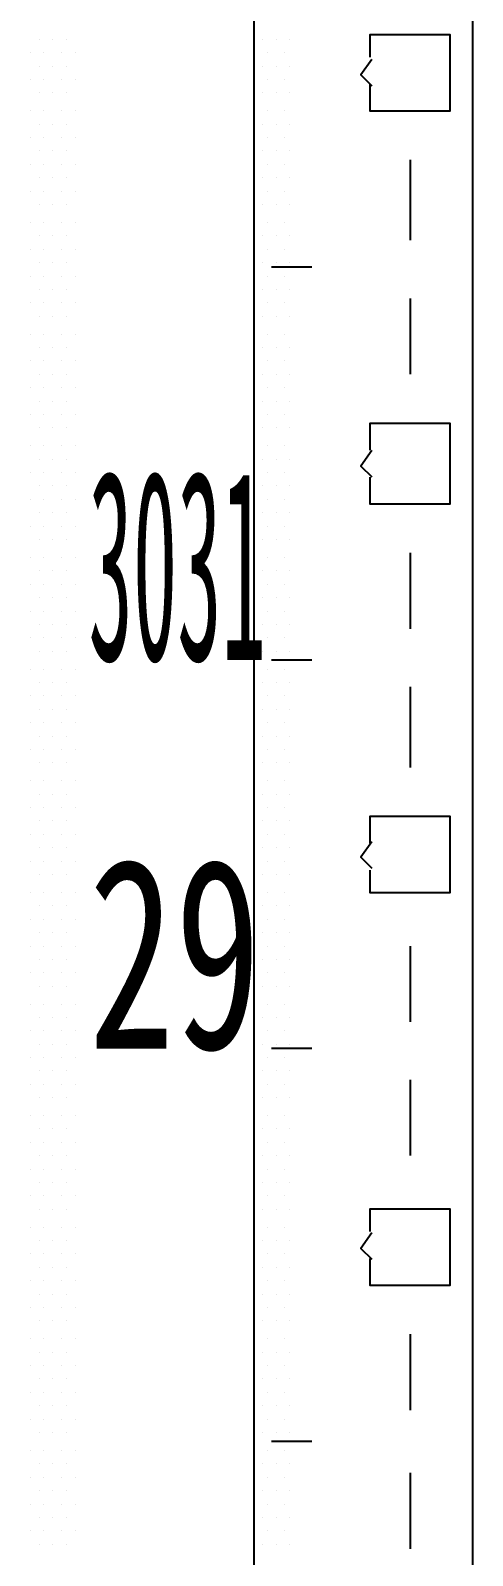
# Model space of a CAD drawing. Header units: metres. Extents: x 17 to 1264, y 17 to 859.
# Drawn here: x 160.27 to 174.52, y 435.52 to 484.71 of the extents above; entities that cross this region are included whole.
import ezdxf

# ---------------------------------------------------------------- set-up
doc = ezdxf.new("R2010")
doc.units = ezdxf.units.M
for name, color, linetype in [('LINES', 7, 'Continuous'), ('POLYLINES', 4, 'Continuous'), ('TEXTS', 3, 'Continuous')]:
    doc.layers.add(name, color=color, linetype=linetype)

msp = doc.modelspace()

# ---------------------------------------------------------------- linework, layer by layer
at = {"layer": 'LINES'}
for p, q in [((160.27, 483.98), (160.27, 483.98)), ((160.55, 484.42), (160.55, 484.42)), ((160.7, 483.98), (160.7, 483.98)), ((160.99, 484.42), (160.99, 484.42)), ((161.27, 483.98), (161.27, 483.98)), ((161.42, 484.42), (161.42, 484.42)), ((161.71, 483.98), (161.71, 483.98)), ((167.47, 483.98), (167.47, 483.98)), ((167.75, 484.42), (167.75, 484.42)), ((167.9, 483.98), (167.9, 483.98)), ((168.19, 484.42), (168.19, 484.42)), ((168.47, 483.98), (168.47, 483.98)), ((168.62, 484.42), (168.62, 484.42)), ((160.55, 483.55), (160.55, 483.55)), ((160.99, 483.55), (160.99, 483.55)), ((161.42, 483.55), (161.42, 483.55)), ((167.75, 483.55), (167.75, 483.55)), ((168.19, 483.55), (168.19, 483.55)), ((168.62, 483.55), (168.62, 483.55)), ((160.27, 483.12), (160.27, 483.12)), ((160.7, 483.12), (160.7, 483.12)), ((161.27, 483.12), (161.27, 483.12)), ((161.71, 483.12), (161.71, 483.12)), ((167.47, 483.12), (167.47, 483.12)), ((167.9, 483.12), (167.9, 483.12)), ((168.47, 483.12), (168.47, 483.12)), ((160.55, 482.69), (160.55, 482.69)), ((160.99, 482.69), (160.99, 482.69)), ((161.42, 482.69), (161.42, 482.69)), ((167.75, 482.69), (167.75, 482.69)), ((168.19, 482.69), (168.19, 482.69)), ((168.62, 482.69), (168.62, 482.69)), ((160.27, 482.11), (160.27, 482.11)), ((160.7, 482.11), (160.7, 482.11)), ((161.27, 482.11), (161.27, 482.11)), ((161.71, 482.11), (161.71, 482.11)), ((167.47, 482.11), (167.47, 482.11)), ((167.9, 482.11), (167.9, 482.11)), ((168.47, 482.11), (168.47, 482.11)), ((160.55, 481.68), (160.55, 481.68)), ((160.99, 481.68), (160.99, 481.68)), ((161.42, 481.68), (161.42, 481.68)), ((167.75, 481.68), (167.75, 481.68)), ((168.19, 481.68), (168.19, 481.68)), ((168.62, 481.68), (168.62, 481.68)), ((160.27, 481.25), (160.27, 481.25)), ((160.7, 481.25), (160.7, 481.25)), ((161.27, 481.25), (161.27, 481.25)), ((161.71, 481.25), (161.71, 481.25)), ((167.47, 481.25), (167.47, 481.25)), ((167.9, 481.25), (167.9, 481.25)), ((168.47, 481.25), (168.47, 481.25)), ((160.55, 480.82), (160.55, 480.82)), ((160.99, 480.82), (160.99, 480.82)), ((161.42, 480.82), (161.42, 480.82)), ((167.75, 480.82), (167.75, 480.82)), ((168.19, 480.82), (168.19, 480.82)), ((168.62, 480.82), (168.62, 480.82)), ((172.51, 480.53), (172.51, 477.94)), ((160.27, 480.38), (160.27, 480.38)), ((160.7, 480.38), (160.7, 480.38)), ((161.27, 480.38), (161.27, 480.38)), ((161.71, 480.38), (161.71, 480.38)), ((167.47, 480.38), (167.47, 480.38)), ((167.9, 480.38), (167.9, 480.38)), ((168.47, 480.38), (168.47, 480.38)), ((160.27, 479.52), (160.27, 479.52)), ((160.55, 479.95), (160.55, 479.95)), ((160.7, 479.52), (160.7, 479.52)), ((160.99, 479.95), (160.99, 479.95)), ((161.27, 479.52), (161.27, 479.52)), ((161.42, 479.95), (161.42, 479.95)), ((161.71, 479.52), (161.71, 479.52)), ((167.47, 479.52), (167.47, 479.52)), ((167.75, 479.95), (167.75, 479.95)), ((167.9, 479.52), (167.9, 479.52)), ((168.19, 479.95), (168.19, 479.95)), ((168.47, 479.52), (168.47, 479.52)), ((168.62, 479.95), (168.62, 479.95)), ((160.55, 479.09), (160.55, 479.09)), ((160.99, 479.09), (160.99, 479.09)), ((161.42, 479.09), (161.42, 479.09)), ((167.75, 479.09), (167.75, 479.09)), ((168.19, 479.09), (168.19, 479.09)), ((168.62, 479.09), (168.62, 479.09)), ((160.27, 478.51), (160.27, 478.51)), ((160.55, 478.08), (160.55, 478.08)), ((160.7, 478.51), (160.7, 478.51)), ((160.99, 478.08), (160.99, 478.08)), ((161.27, 478.51), (161.27, 478.51)), ((161.42, 478.08), (161.42, 478.08)), ((161.71, 478.51), (161.71, 478.51)), ((167.47, 478.51), (167.47, 478.51)), ((167.75, 478.08), (167.75, 478.08)), ((167.9, 478.51), (167.9, 478.51)), ((168.19, 478.08), (168.19, 478.08)), ((168.47, 478.51), (168.47, 478.51)), ((168.62, 478.08), (168.62, 478.08)), ((160.27, 477.65), (160.27, 477.65)), ((160.7, 477.65), (160.7, 477.65)), ((161.27, 477.65), (161.27, 477.65)), ((161.71, 477.65), (161.71, 477.65)), ((167.47, 477.65), (167.47, 477.65)), ((167.9, 477.65), (167.9, 477.65)), ((168.47, 477.65), (168.47, 477.65)), ((160.55, 477.22), (160.55, 477.22)), ((160.99, 477.22), (160.99, 477.22)), ((161.42, 477.22), (161.42, 477.22)), ((167.75, 477.22), (167.75, 477.22)), ((169.34, 477.07), (168.04, 477.07)), ((168.19, 477.22), (168.19, 477.22)), ((168.62, 477.22), (168.62, 477.22)), ((160.27, 476.78), (160.27, 476.78)), ((160.7, 476.78), (160.7, 476.78)), ((161.27, 476.78), (161.27, 476.78)), ((161.71, 476.78), (161.71, 476.78)), ((167.47, 476.78), (167.47, 476.78)), ((167.9, 476.78), (167.9, 476.78)), ((168.47, 476.78), (168.47, 476.78)), ((160.55, 476.35), (160.55, 476.35)), ((160.99, 476.35), (160.99, 476.35)), ((161.42, 476.35), (161.42, 476.35)), ((167.75, 476.35), (167.75, 476.35)), ((168.19, 476.35), (168.19, 476.35)), ((168.62, 476.35), (168.62, 476.35)), ((160.27, 475.92), (160.27, 475.92)), ((160.7, 475.92), (160.7, 475.92)), ((161.27, 475.92), (161.27, 475.92)), ((161.71, 475.92), (161.71, 475.92)), ((167.47, 475.92), (167.47, 475.92)), ((167.9, 475.92), (167.9, 475.92)), ((168.47, 475.92), (168.47, 475.92)), ((172.51, 476.06), (172.51, 473.62)), ((160.55, 475.49), (160.55, 475.49)), ((160.99, 475.49), (160.99, 475.49)), ((161.42, 475.49), (161.42, 475.49)), ((167.75, 475.49), (167.75, 475.49)), ((168.19, 475.49), (168.19, 475.49)), ((168.62, 475.49), (168.62, 475.49)), ((160.27, 474.91), (160.27, 474.91)), ((160.7, 474.91), (160.7, 474.91)), ((161.27, 474.91), (161.27, 474.91)), ((161.71, 474.91), (161.71, 474.91)), ((167.47, 474.91), (167.47, 474.91)), ((167.9, 474.91), (167.9, 474.91)), ((168.47, 474.91), (168.47, 474.91)), ((160.55, 474.48), (160.55, 474.48)), ((160.99, 474.48), (160.99, 474.48)), ((161.42, 474.48), (161.42, 474.48)), ((167.75, 474.48), (167.75, 474.48)), ((168.19, 474.48), (168.19, 474.48)), ((168.62, 474.48), (168.62, 474.48)), ((160.27, 474.05), (160.27, 474.05)), ((160.55, 473.62), (160.55, 473.62)), ((160.7, 474.05), (160.7, 474.05)), ((160.99, 473.62), (160.99, 473.62)), ((161.27, 474.05), (161.27, 474.05)), ((161.42, 473.62), (161.42, 473.62)), ((161.71, 474.05), (161.71, 474.05)), ((167.47, 474.05), (167.47, 474.05)), ((167.75, 473.62), (167.75, 473.62)), ((167.9, 474.05), (167.9, 474.05)), ((168.19, 473.62), (168.19, 473.62)), ((168.47, 474.05), (168.47, 474.05)), ((168.62, 473.62), (168.62, 473.62)), ((160.27, 473.18), (160.27, 473.18)), ((160.7, 473.18), (160.7, 473.18)), ((161.27, 473.18), (161.27, 473.18)), ((161.71, 473.18), (161.71, 473.18)), ((167.47, 473.18), (167.47, 473.18)), ((167.9, 473.18), (167.9, 473.18)), ((168.47, 473.18), (168.47, 473.18)), ((160.55, 472.75), (160.55, 472.75)), ((160.99, 472.75), (160.99, 472.75)), ((161.42, 472.75), (161.42, 472.75)), ((167.75, 472.75), (167.75, 472.75)), ((168.19, 472.75), (168.19, 472.75)), ((168.62, 472.75), (168.62, 472.75)), ((160.27, 472.32), (160.27, 472.32)), ((160.7, 472.32), (160.7, 472.32)), ((161.27, 472.32), (161.27, 472.32)), ((161.71, 472.32), (161.71, 472.32)), ((167.47, 472.32), (167.47, 472.32)), ((167.9, 472.32), (167.9, 472.32)), ((168.47, 472.32), (168.47, 472.32)), ((160.55, 471.89), (160.55, 471.89)), ((160.99, 471.89), (160.99, 471.89)), ((161.42, 471.89), (161.42, 471.89)), ((167.75, 471.89), (167.75, 471.89)), ((168.19, 471.89), (168.19, 471.89)), ((168.62, 471.89), (168.62, 471.89)), ((160.27, 471.31), (160.27, 471.31)), ((160.7, 471.31), (160.7, 471.31)), ((161.27, 471.31), (161.27, 471.31)), ((161.71, 471.31), (161.71, 471.31)), ((167.47, 471.31), (167.47, 471.31)), ((167.9, 471.31), (167.9, 471.31)), ((168.47, 471.31), (168.47, 471.31)), ((160.55, 470.88), (160.55, 470.88)), ((160.99, 470.88), (160.99, 470.88)), ((161.42, 470.88), (161.42, 470.88)), ((167.75, 470.88), (167.75, 470.88)), ((168.19, 470.88), (168.19, 470.88)), ((168.62, 470.88), (168.62, 470.88)), ((160.27, 470.45), (160.27, 470.45)), ((160.7, 470.45), (160.7, 470.45)), ((161.27, 470.45), (161.27, 470.45)), ((161.71, 470.45), (161.71, 470.45)), ((167.47, 470.45), (167.47, 470.45)), ((167.9, 470.45), (167.9, 470.45)), ((168.47, 470.45), (168.47, 470.45)), ((160.55, 470.02), (160.55, 470.02)), ((160.99, 470.02), (160.99, 470.02)), ((161.42, 470.02), (161.42, 470.02)), ((167.75, 470.02), (167.75, 470.02)), ((168.19, 470.02), (168.19, 470.02)), ((168.62, 470.02), (168.62, 470.02)), ((160.27, 469.58), (160.27, 469.58)), ((160.7, 469.58), (160.7, 469.58)), ((161.27, 469.58), (161.27, 469.58)), ((161.71, 469.58), (161.71, 469.58)), ((167.47, 469.58), (167.47, 469.58)), ((167.9, 469.58), (167.9, 469.58)), ((168.47, 469.58), (168.47, 469.58)), ((160.27, 468.72), (160.27, 468.72)), ((160.55, 469.15), (160.55, 469.15)), ((160.7, 468.72), (160.7, 468.72)), ((160.99, 469.15), (160.99, 469.15)), ((161.27, 468.72), (161.27, 468.72)), ((161.42, 469.15), (161.42, 469.15)), ((161.71, 468.72), (161.71, 468.72)), ((167.47, 468.72), (167.47, 468.72)), ((167.75, 469.15), (167.75, 469.15)), ((167.9, 468.72), (167.9, 468.72)), ((168.19, 469.15), (168.19, 469.15)), ((168.47, 468.72), (168.47, 468.72)), ((168.62, 469.15), (168.62, 469.15)), ((160.55, 468.29), (160.55, 468.29)), ((160.99, 468.29), (160.99, 468.29)), ((161.42, 468.29), (161.42, 468.29)), ((167.75, 468.29), (167.75, 468.29)), ((168.19, 468.29), (168.19, 468.29)), ((168.62, 468.29), (168.62, 468.29)), ((160.27, 467.71), (160.27, 467.71)), ((160.7, 467.71), (160.7, 467.71)), ((161.27, 467.71), (161.27, 467.71)), ((161.71, 467.71), (161.71, 467.71)), ((167.47, 467.71), (167.47, 467.71)), ((167.9, 467.71), (167.9, 467.71)), ((168.47, 467.71), (168.47, 467.71)), ((172.51, 467.86), (172.51, 465.41)), ((160.55, 467.28), (160.55, 467.28)), ((160.99, 467.28), (160.99, 467.28)), ((161.42, 467.28), (161.42, 467.28)), ((167.75, 467.28), (167.75, 467.28)), ((168.19, 467.28), (168.19, 467.28)), ((168.62, 467.28), (168.62, 467.28)), ((160.27, 466.85), (160.27, 466.85)), ((160.7, 466.85), (160.7, 466.85)), ((161.27, 466.85), (161.27, 466.85)), ((161.71, 466.85), (161.71, 466.85)), ((167.47, 466.85), (167.47, 466.85)), ((167.9, 466.85), (167.9, 466.85)), ((168.47, 466.85), (168.47, 466.85)), ((160.55, 466.42), (160.55, 466.42)), ((160.99, 466.42), (160.99, 466.42)), ((161.42, 466.42), (161.42, 466.42)), ((167.75, 466.42), (167.75, 466.42)), ((168.19, 466.42), (168.19, 466.42)), ((168.62, 466.42), (168.62, 466.42)), ((160.27, 465.98), (160.27, 465.98)), ((160.7, 465.98), (160.7, 465.98)), ((161.27, 465.98), (161.27, 465.98)), ((161.71, 465.98), (161.71, 465.98)), ((167.47, 465.98), (167.47, 465.98)), ((167.9, 465.98), (167.9, 465.98)), ((168.47, 465.98), (168.47, 465.98)), ((160.55, 465.55), (160.55, 465.55)), ((160.99, 465.55), (160.99, 465.55)), ((161.42, 465.55), (161.42, 465.55)), ((167.75, 465.55), (167.75, 465.55)), ((168.19, 465.55), (168.19, 465.55)), ((168.62, 465.55), (168.62, 465.55)), ((160.27, 465.12), (160.27, 465.12)), ((160.7, 465.12), (160.7, 465.12)), ((161.27, 465.12), (161.27, 465.12)), ((161.71, 465.12), (161.71, 465.12)), ((167.47, 465.12), (167.47, 465.12)), ((167.9, 465.12), (167.9, 465.12)), ((168.47, 465.12), (168.47, 465.12)), ((160.55, 464.69), (160.55, 464.69)), ((160.99, 464.69), (160.99, 464.69)), ((161.42, 464.69), (161.42, 464.69)), ((167.75, 464.69), (167.75, 464.69)), ((169.34, 464.4), (168.04, 464.4)), ((168.19, 464.69), (168.19, 464.69)), ((168.62, 464.69), (168.62, 464.69)), ((160.27, 464.11), (160.27, 464.11)), ((160.7, 464.11), (160.7, 464.11)), ((161.27, 464.11), (161.27, 464.11)), ((161.71, 464.11), (161.71, 464.11)), ((167.47, 464.11), (167.47, 464.11)), ((167.9, 464.11), (167.9, 464.11)), ((168.47, 464.11), (168.47, 464.11)), ((160.55, 463.68), (160.55, 463.68)), ((160.99, 463.68), (160.99, 463.68)), ((161.42, 463.68), (161.42, 463.68)), ((167.75, 463.68), (167.75, 463.68)), ((168.19, 463.68), (168.19, 463.68)), ((168.62, 463.68), (168.62, 463.68)), ((172.51, 463.54), (172.51, 460.94)), ((160.27, 463.25), (160.27, 463.25)), ((160.55, 462.82), (160.55, 462.82)), ((160.7, 463.25), (160.7, 463.25)), ((160.99, 462.82), (160.99, 462.82)), ((161.27, 463.25), (161.27, 463.25)), ((161.42, 462.82), (161.42, 462.82)), ((161.71, 463.25), (161.71, 463.25)), ((167.47, 463.25), (167.47, 463.25)), ((167.75, 462.82), (167.75, 462.82)), ((167.9, 463.25), (167.9, 463.25)), ((168.19, 462.82), (168.19, 462.82)), ((168.47, 463.25), (168.47, 463.25)), ((168.62, 462.82), (168.62, 462.82)), ((160.27, 462.38), (160.27, 462.38)), ((160.7, 462.38), (160.7, 462.38)), ((161.27, 462.38), (161.27, 462.38)), ((161.71, 462.38), (161.71, 462.38)), ((167.47, 462.38), (167.47, 462.38)), ((167.9, 462.38), (167.9, 462.38)), ((168.47, 462.38), (168.47, 462.38)), ((160.55, 461.95), (160.55, 461.95)), ((160.99, 461.95), (160.99, 461.95)), ((161.42, 461.95), (161.42, 461.95)), ((167.75, 461.95), (167.75, 461.95)), ((168.19, 461.95), (168.19, 461.95)), ((168.62, 461.95), (168.62, 461.95)), ((160.27, 461.52), (160.27, 461.52)), ((160.7, 461.52), (160.7, 461.52)), ((161.27, 461.52), (161.27, 461.52)), ((161.71, 461.52), (161.71, 461.52)), ((167.47, 461.52), (167.47, 461.52)), ((167.9, 461.52), (167.9, 461.52)), ((168.47, 461.52), (168.47, 461.52)), ((160.55, 461.09), (160.55, 461.09)), ((160.99, 461.09), (160.99, 461.09)), ((161.42, 461.09), (161.42, 461.09)), ((167.75, 461.09), (167.75, 461.09)), ((168.19, 461.09), (168.19, 461.09)), ((168.62, 461.09), (168.62, 461.09)), ((160.27, 460.51), (160.27, 460.51)), ((160.7, 460.51), (160.7, 460.51)), ((161.27, 460.51), (161.27, 460.51)), ((161.71, 460.51), (161.71, 460.51)), ((167.47, 460.51), (167.47, 460.51)), ((167.9, 460.51), (167.9, 460.51)), ((168.47, 460.51), (168.47, 460.51)), ((160.55, 460.08), (160.55, 460.08)), ((160.99, 460.08), (160.99, 460.08)), ((161.42, 460.08), (161.42, 460.08)), ((167.75, 460.08), (167.75, 460.08)), ((168.19, 460.08), (168.19, 460.08)), ((168.62, 460.08), (168.62, 460.08)), ((160.27, 459.65), (160.27, 459.65)), ((160.7, 459.65), (160.7, 459.65)), ((161.27, 459.65), (161.27, 459.65)), ((161.71, 459.65), (161.71, 459.65)), ((167.47, 459.65), (167.47, 459.65)), ((167.9, 459.65), (167.9, 459.65)), ((168.47, 459.65), (168.47, 459.65)), ((160.55, 459.22), (160.55, 459.22)), ((160.99, 459.22), (160.99, 459.22)), ((161.42, 459.22), (161.42, 459.22)), ((167.75, 459.22), (167.75, 459.22)), ((168.19, 459.22), (168.19, 459.22)), ((168.62, 459.22), (168.62, 459.22)), ((160.27, 458.78), (160.27, 458.78)), ((160.7, 458.78), (160.7, 458.78)), ((161.27, 458.78), (161.27, 458.78)), ((161.71, 458.78), (161.71, 458.78)), ((167.47, 458.78), (167.47, 458.78)), ((167.9, 458.78), (167.9, 458.78)), ((168.47, 458.78), (168.47, 458.78)), ((160.27, 457.92), (160.27, 457.92)), ((160.55, 458.35), (160.55, 458.35)), ((160.7, 457.92), (160.7, 457.92)), ((160.99, 458.35), (160.99, 458.35)), ((161.27, 457.92), (161.27, 457.92)), ((161.42, 458.35), (161.42, 458.35)), ((161.71, 457.92), (161.71, 457.92)), ((167.47, 457.92), (167.47, 457.92)), ((167.75, 458.35), (167.75, 458.35)), ((167.9, 457.92), (167.9, 457.92)), ((168.19, 458.35), (168.19, 458.35)), ((168.47, 457.92), (168.47, 457.92)), ((168.62, 458.35), (168.62, 458.35)), ((160.55, 457.49), (160.55, 457.49)), ((160.99, 457.49), (160.99, 457.49)), ((161.42, 457.49), (161.42, 457.49)), ((167.75, 457.49), (167.75, 457.49)), ((168.19, 457.49), (168.19, 457.49)), ((168.62, 457.49), (168.62, 457.49)), ((160.27, 456.91), (160.27, 456.91)), ((160.7, 456.91), (160.7, 456.91)), ((161.27, 456.91), (161.27, 456.91)), ((161.71, 456.91), (161.71, 456.91)), ((167.47, 456.91), (167.47, 456.91)), ((167.9, 456.91), (167.9, 456.91)), ((168.47, 456.91), (168.47, 456.91)), ((160.55, 456.48), (160.55, 456.48)), ((160.99, 456.48), (160.99, 456.48)), ((161.42, 456.48), (161.42, 456.48)), ((167.75, 456.48), (167.75, 456.48)), ((168.19, 456.48), (168.19, 456.48)), ((168.62, 456.48), (168.62, 456.48)), ((160.27, 456.05), (160.27, 456.05)), ((160.7, 456.05), (160.7, 456.05)), ((161.27, 456.05), (161.27, 456.05)), ((161.71, 456.05), (161.71, 456.05)), ((167.47, 456.05), (167.47, 456.05)), ((167.9, 456.05), (167.9, 456.05)), ((168.47, 456.05), (168.47, 456.05)), ((160.55, 455.62), (160.55, 455.62)), ((160.99, 455.62), (160.99, 455.62)), ((161.42, 455.62), (161.42, 455.62)), ((167.75, 455.62), (167.75, 455.62)), ((168.19, 455.62), (168.19, 455.62)), ((168.62, 455.62), (168.62, 455.62)), ((160.27, 455.18), (160.27, 455.18)), ((160.7, 455.18), (160.7, 455.18)), ((161.27, 455.18), (161.27, 455.18)), ((161.71, 455.18), (161.71, 455.18)), ((167.47, 455.18), (167.47, 455.18)), ((167.9, 455.18), (167.9, 455.18)), ((168.47, 455.18), (168.47, 455.18)), ((172.51, 455.18), (172.51, 452.74)), ((160.55, 454.75), (160.55, 454.75)), ((160.99, 454.75), (160.99, 454.75)), ((161.42, 454.75), (161.42, 454.75)), ((167.75, 454.75), (167.75, 454.75)), ((168.19, 454.75), (168.19, 454.75)), ((168.62, 454.75), (168.62, 454.75)), ((160.27, 454.32), (160.27, 454.32)), ((160.7, 454.32), (160.7, 454.32)), ((161.27, 454.32), (161.27, 454.32)), ((161.71, 454.32), (161.71, 454.32)), ((167.47, 454.32), (167.47, 454.32)), ((167.9, 454.32), (167.9, 454.32)), ((168.47, 454.32), (168.47, 454.32)), ((160.55, 453.89), (160.55, 453.89)), ((160.99, 453.89), (160.99, 453.89)), ((161.42, 453.89), (161.42, 453.89)), ((167.75, 453.89), (167.75, 453.89)), ((168.19, 453.89), (168.19, 453.89)), ((168.62, 453.89), (168.62, 453.89)), ((160.27, 453.31), (160.27, 453.31)), ((160.7, 453.31), (160.7, 453.31)), ((161.27, 453.31), (161.27, 453.31)), ((161.71, 453.31), (161.71, 453.31)), ((167.47, 453.31), (167.47, 453.31)), ((167.9, 453.31), (167.9, 453.31)), ((168.47, 453.31), (168.47, 453.31)), ((160.55, 452.88), (160.55, 452.88)), ((160.99, 452.88), (160.99, 452.88)), ((161.42, 452.88), (161.42, 452.88)), ((167.75, 452.88), (167.75, 452.88)), ((168.19, 452.88), (168.19, 452.88)), ((168.62, 452.88), (168.62, 452.88)), ((160.27, 452.45), (160.27, 452.45)), ((160.55, 452.02), (160.55, 452.02)), ((160.7, 452.45), (160.7, 452.45)), ((160.99, 452.02), (160.99, 452.02)), ((161.27, 452.45), (161.27, 452.45)), ((161.42, 452.02), (161.42, 452.02)), ((161.71, 452.45), (161.71, 452.45)), ((167.47, 452.45), (167.47, 452.45)), ((167.75, 452.02), (167.75, 452.02)), ((167.9, 452.45), (167.9, 452.45)), ((168.19, 452.02), (168.19, 452.02)), ((168.47, 452.45), (168.47, 452.45)), ((168.62, 452.02), (168.62, 452.02)), ((160.27, 451.58), (160.27, 451.58)), ((160.7, 451.58), (160.7, 451.58)), ((161.27, 451.58), (161.27, 451.58)), ((161.71, 451.58), (161.71, 451.58)), ((167.47, 451.58), (167.47, 451.58)), ((167.9, 451.58), (167.9, 451.58)), ((169.34, 451.87), (168.04, 451.87)), ((168.47, 451.58), (168.47, 451.58)), ((160.55, 451.15), (160.55, 451.15)), ((160.99, 451.15), (160.99, 451.15)), ((161.42, 451.15), (161.42, 451.15)), ((167.75, 451.15), (167.75, 451.15)), ((168.19, 451.15), (168.19, 451.15)), ((168.62, 451.15), (168.62, 451.15)), ((160.27, 450.72), (160.27, 450.72)), ((160.7, 450.72), (160.7, 450.72)), ((161.27, 450.72), (161.27, 450.72)), ((161.71, 450.72), (161.71, 450.72)), ((167.47, 450.72), (167.47, 450.72)), ((167.9, 450.72), (167.9, 450.72)), ((168.47, 450.72), (168.47, 450.72)), ((172.51, 450.86), (172.51, 448.42)), ((160.55, 450.29), (160.55, 450.29)), ((160.99, 450.29), (160.99, 450.29)), ((161.42, 450.29), (161.42, 450.29)), ((167.75, 450.29), (167.75, 450.29)), ((168.19, 450.29), (168.19, 450.29)), ((168.62, 450.29), (168.62, 450.29)), ((160.27, 449.71), (160.27, 449.71)), ((160.7, 449.71), (160.7, 449.71)), ((161.27, 449.71), (161.27, 449.71)), ((161.71, 449.71), (161.71, 449.71)), ((167.47, 449.71), (167.47, 449.71)), ((167.9, 449.71), (167.9, 449.71)), ((168.47, 449.71), (168.47, 449.71)), ((160.55, 449.28), (160.55, 449.28)), ((160.99, 449.28), (160.99, 449.28)), ((161.42, 449.28), (161.42, 449.28)), ((167.75, 449.28), (167.75, 449.28)), ((168.19, 449.28), (168.19, 449.28)), ((168.62, 449.28), (168.62, 449.28)), ((160.27, 448.85), (160.27, 448.85)), ((160.7, 448.85), (160.7, 448.85)), ((161.27, 448.85), (161.27, 448.85)), ((161.71, 448.85), (161.71, 448.85)), ((167.47, 448.85), (167.47, 448.85)), ((167.9, 448.85), (167.9, 448.85)), ((168.47, 448.85), (168.47, 448.85)), ((160.55, 448.42), (160.55, 448.42)), ((160.99, 448.42), (160.99, 448.42)), ((161.42, 448.42), (161.42, 448.42)), ((167.75, 448.42), (167.75, 448.42)), ((168.19, 448.42), (168.19, 448.42)), ((168.62, 448.42), (168.62, 448.42)), ((160.27, 447.98), (160.27, 447.98)), ((160.55, 447.55), (160.55, 447.55)), ((160.7, 447.98), (160.7, 447.98)), ((160.99, 447.55), (160.99, 447.55)), ((161.27, 447.98), (161.27, 447.98)), ((161.42, 447.55), (161.42, 447.55)), ((161.71, 447.98), (161.71, 447.98)), ((167.47, 447.98), (167.47, 447.98)), ((167.75, 447.55), (167.75, 447.55)), ((167.9, 447.98), (167.9, 447.98)), ((168.19, 447.55), (168.19, 447.55)), ((168.47, 447.98), (168.47, 447.98)), ((168.62, 447.55), (168.62, 447.55)), ((160.27, 447.12), (160.27, 447.12)), ((160.7, 447.12), (160.7, 447.12)), ((161.27, 447.12), (161.27, 447.12)), ((161.71, 447.12), (161.71, 447.12)), ((167.47, 447.12), (167.47, 447.12)), ((167.9, 447.12), (167.9, 447.12)), ((168.47, 447.12), (168.47, 447.12)), ((160.55, 446.69), (160.55, 446.69)), ((160.99, 446.69), (160.99, 446.69)), ((161.42, 446.69), (161.42, 446.69)), ((167.75, 446.69), (167.75, 446.69)), ((168.19, 446.69), (168.19, 446.69)), ((168.62, 446.69), (168.62, 446.69)), ((160.27, 446.11), (160.27, 446.11)), ((160.7, 446.11), (160.7, 446.11)), ((161.27, 446.11), (161.27, 446.11)), ((161.71, 446.11), (161.71, 446.11)), ((167.47, 446.11), (167.47, 446.11)), ((167.9, 446.11), (167.9, 446.11)), ((168.47, 446.11), (168.47, 446.11)), ((160.55, 445.68), (160.55, 445.68)), ((160.99, 445.68), (160.99, 445.68)), ((161.42, 445.68), (161.42, 445.68)), ((167.75, 445.68), (167.75, 445.68)), ((168.19, 445.68), (168.19, 445.68)), ((168.62, 445.68), (168.62, 445.68)), ((160.27, 445.25), (160.27, 445.25)), ((160.7, 445.25), (160.7, 445.25)), ((161.27, 445.25), (161.27, 445.25)), ((161.71, 445.25), (161.71, 445.25)), ((167.47, 445.25), (167.47, 445.25)), ((167.9, 445.25), (167.9, 445.25)), ((168.47, 445.25), (168.47, 445.25)), ((160.55, 444.82), (160.55, 444.82)), ((160.99, 444.82), (160.99, 444.82)), ((161.42, 444.82), (161.42, 444.82)), ((167.75, 444.82), (167.75, 444.82)), ((168.19, 444.82), (168.19, 444.82)), ((168.62, 444.82), (168.62, 444.82)), ((160.27, 444.38), (160.27, 444.38)), ((160.7, 444.38), (160.7, 444.38)), ((161.27, 444.38), (161.27, 444.38)), ((161.71, 444.38), (161.71, 444.38)), ((167.47, 444.38), (167.47, 444.38)), ((167.9, 444.38), (167.9, 444.38)), ((168.47, 444.38), (168.47, 444.38)), ((160.55, 443.95), (160.55, 443.95)), ((160.99, 443.95), (160.99, 443.95)), ((161.42, 443.95), (161.42, 443.95)), ((167.75, 443.95), (167.75, 443.95)), ((168.19, 443.95), (168.19, 443.95)), ((168.62, 443.95), (168.62, 443.95)), ((160.27, 443.52), (160.27, 443.52)), ((160.7, 443.52), (160.7, 443.52)), ((161.27, 443.52), (161.27, 443.52)), ((161.71, 443.52), (161.71, 443.52)), ((167.47, 443.52), (167.47, 443.52)), ((167.9, 443.52), (167.9, 443.52)), ((168.47, 443.52), (168.47, 443.52)), ((160.55, 443.09), (160.55, 443.09)), ((160.99, 443.09), (160.99, 443.09)), ((161.42, 443.09), (161.42, 443.09)), ((167.75, 443.09), (167.75, 443.09)), ((168.19, 443.09), (168.19, 443.09)), ((168.62, 443.09), (168.62, 443.09)), ((172.51, 442.66), (172.51, 440.21)), ((160.27, 442.51), (160.27, 442.51)), ((160.7, 442.51), (160.7, 442.51)), ((161.27, 442.51), (161.27, 442.51)), ((161.71, 442.51), (161.71, 442.51)), ((167.47, 442.51), (167.47, 442.51)), ((167.9, 442.51), (167.9, 442.51)), ((168.47, 442.51), (168.47, 442.51)), ((160.27, 441.65), (160.27, 441.65)), ((160.55, 442.08), (160.55, 442.08)), ((160.7, 441.65), (160.7, 441.65)), ((160.99, 442.08), (160.99, 442.08)), ((161.27, 441.65), (161.27, 441.65)), ((161.42, 442.08), (161.42, 442.08)), ((161.71, 441.65), (161.71, 441.65)), ((167.47, 441.65), (167.47, 441.65)), ((167.75, 442.08), (167.75, 442.08)), ((167.9, 441.65), (167.9, 441.65)), ((168.19, 442.08), (168.19, 442.08)), ((168.47, 441.65), (168.47, 441.65)), ((168.62, 442.08), (168.62, 442.08)), ((160.55, 441.22), (160.55, 441.22)), ((160.99, 441.22), (160.99, 441.22)), ((161.42, 441.22), (161.42, 441.22)), ((167.75, 441.22), (167.75, 441.22)), ((168.19, 441.22), (168.19, 441.22)), ((168.62, 441.22), (168.62, 441.22)), ((160.27, 440.78), (160.27, 440.78)), ((160.7, 440.78), (160.7, 440.78)), ((161.27, 440.78), (161.27, 440.78)), ((161.71, 440.78), (161.71, 440.78)), ((167.47, 440.78), (167.47, 440.78)), ((167.9, 440.78), (167.9, 440.78)), ((168.47, 440.78), (168.47, 440.78)), ((160.55, 440.35), (160.55, 440.35)), ((160.99, 440.35), (160.99, 440.35)), ((161.42, 440.35), (161.42, 440.35)), ((167.75, 440.35), (167.75, 440.35)), ((168.19, 440.35), (168.19, 440.35)), ((168.62, 440.35), (168.62, 440.35)), ((160.27, 439.92), (160.27, 439.92)), ((160.7, 439.92), (160.7, 439.92)), ((161.27, 439.92), (161.27, 439.92)), ((161.71, 439.92), (161.71, 439.92)), ((167.47, 439.92), (167.47, 439.92)), ((167.9, 439.92), (167.9, 439.92)), ((168.47, 439.92), (168.47, 439.92)), ((160.55, 439.49), (160.55, 439.49)), ((160.99, 439.49), (160.99, 439.49)), ((161.42, 439.49), (161.42, 439.49)), ((167.75, 439.49), (167.75, 439.49)), ((169.34, 439.2), (168.04, 439.2)), ((168.19, 439.49), (168.19, 439.49)), ((168.62, 439.49), (168.62, 439.49)), ((160.27, 438.91), (160.27, 438.91)), ((160.7, 438.91), (160.7, 438.91)), ((161.27, 438.91), (161.27, 438.91)), ((161.71, 438.91), (161.71, 438.91)), ((167.47, 438.91), (167.47, 438.91)), ((167.9, 438.91), (167.9, 438.91)), ((168.47, 438.91), (168.47, 438.91)), ((160.55, 438.48), (160.55, 438.48)), ((160.99, 438.48), (160.99, 438.48)), ((161.42, 438.48), (161.42, 438.48)), ((167.75, 438.48), (167.75, 438.48)), ((168.19, 438.48), (168.19, 438.48)), ((168.62, 438.48), (168.62, 438.48)), ((160.27, 438.05), (160.27, 438.05)), ((160.7, 438.05), (160.7, 438.05)), ((161.27, 438.05), (161.27, 438.05)), ((161.71, 438.05), (161.71, 438.05)), ((167.47, 438.05), (167.47, 438.05)), ((167.9, 438.05), (167.9, 438.05)), ((168.47, 438.05), (168.47, 438.05)), ((172.51, 438.19), (172.51, 435.74)), ((160.55, 437.62), (160.55, 437.62)), ((160.99, 437.62), (160.99, 437.62)), ((161.42, 437.62), (161.42, 437.62)), ((167.75, 437.62), (167.75, 437.62)), ((168.19, 437.62), (168.19, 437.62)), ((168.62, 437.62), (168.62, 437.62)), ((160.27, 437.18), (160.27, 437.18)), ((160.55, 436.75), (160.55, 436.75)), ((160.7, 437.18), (160.7, 437.18)), ((160.99, 436.75), (160.99, 436.75)), ((161.27, 437.18), (161.27, 437.18)), ((161.42, 436.75), (161.42, 436.75)), ((161.71, 437.18), (161.71, 437.18)), ((167.47, 437.18), (167.47, 437.18)), ((167.75, 436.75), (167.75, 436.75)), ((167.9, 437.18), (167.9, 437.18)), ((168.19, 436.75), (168.19, 436.75)), ((168.47, 437.18), (168.47, 437.18)), ((168.62, 436.75), (168.62, 436.75)), ((160.27, 436.32), (160.27, 436.32)), ((160.7, 436.32), (160.7, 436.32)), ((161.27, 436.32), (161.27, 436.32)), ((161.71, 436.32), (161.71, 436.32)), ((167.47, 436.32), (167.47, 436.32)), ((167.9, 436.32), (167.9, 436.32)), ((168.47, 436.32), (168.47, 436.32)), ((160.55, 435.89), (160.55, 435.89)), ((160.99, 435.89), (160.99, 435.89)), ((161.42, 435.89), (161.42, 435.89)), ((167.75, 435.89), (167.75, 435.89)), ((168.19, 435.89), (168.19, 435.89)), ((168.62, 435.89), (168.62, 435.89))]:
    msp.add_line(p, q, dxfattribs=at)
at = {"layer": 'POLYLINES'}
for points in [[(167.47, 693.94), (167.47, 551.95), (167.47, 98.64)], [(174.52, 676.66), (174.52, 537.7), (174.52, 98.64)], [(171.21, 482.98), (171.21, 482.11), (173.8, 482.11), (173.8, 484.56), (171.21, 484.56), (171.21, 483.84)], [(171.27, 483.77), (170.92, 483.28), (171.27, 482.92)], [(171.21, 470.3), (171.21, 469.44), (173.8, 469.44), (173.8, 472.03), (171.21, 472.03), (171.21, 471.17)], [(171.27, 471.16), (170.92, 470.66), (171.27, 470.31)], [(171.21, 457.63), (171.21, 456.91), (173.8, 456.91), (173.8, 459.36), (171.21, 459.36), (171.21, 458.5)], [(171.27, 458.54), (170.92, 458.05), (171.27, 457.69)], [(171.21, 445.1), (171.21, 444.24), (173.8, 444.24), (173.8, 446.69), (171.21, 446.69), (171.21, 445.97)], [(171.27, 445.93), (170.92, 445.43), (171.27, 445.08)]]:
    msp.add_lwpolyline(points, dxfattribs=at)

# ---------------------------------------------------------------- texts
at = {"layer": 'TEXTS'}
for s, width, p in [('3031', 0.343114, (162.14, 464.4)), ('29', 0.666667, (162.14, 451.87))]:
    msp.add_text(s, height=6.13, dxfattribs=dict(at, width=width)).set_placement(p)

doc.saveas('drawing.dxf')
